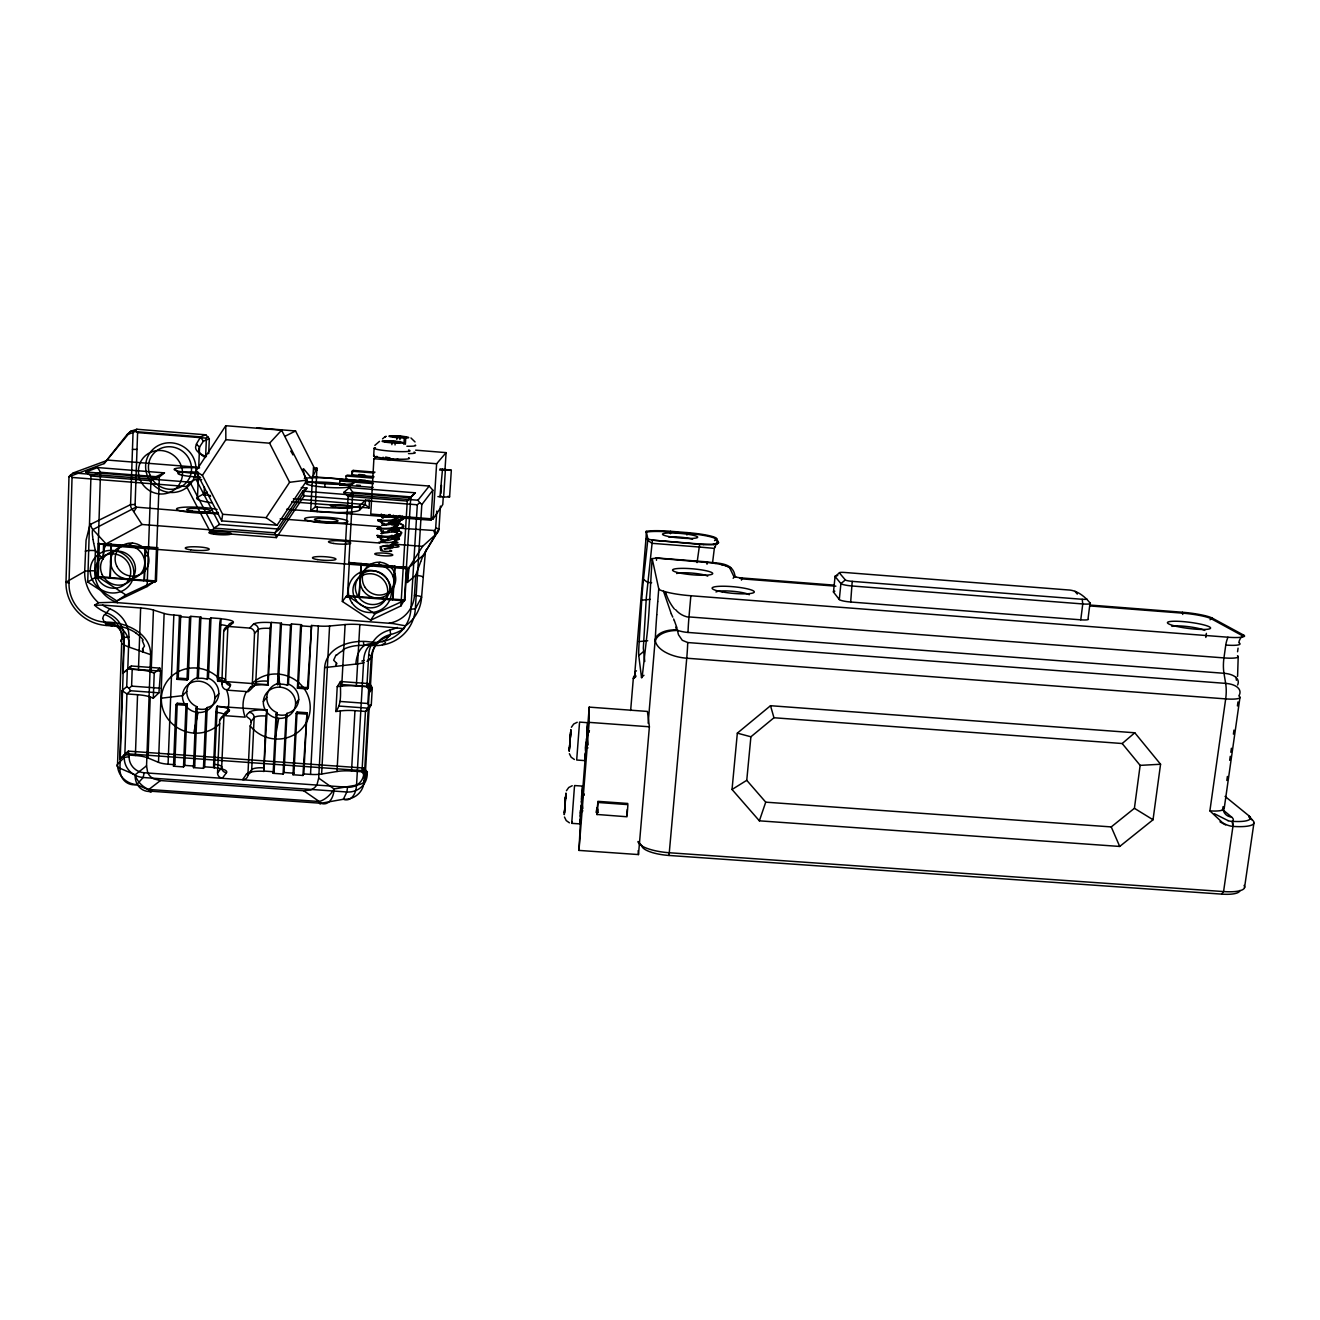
<?xml version="1.0" encoding="UTF-8"?>
<svg xmlns="http://www.w3.org/2000/svg" width="1320" height="1320" viewBox="0 0 1320 1320"><rect width="100%" height="100%" fill="white"/><g stroke="black" fill="none" stroke-linecap="round" stroke-linejoin="round"><path stroke-width="1.5" d="M580.503 813.351L580.668 809.77M586.806 733.672L586.756 734.811M586.113 746.872L584.777 760.601L576.691 760.023L579.562 722.089L587.647 722.7L586.427 742.846M578.968 850.41L589.149 722.37L589.231 707.124L647.41 711.43L649.39 726.792L638.484 854.568L578.968 850.41L581.262 805.216M585.486 750.486L585.849 744.216M448.074 496.254L449.608 496.848L451.324 470.299L439.593 470.019M574.497 785.994L571.725 823.35L579.793 823.878L581.064 810.397M646.222 532.62L646.222 533.049A80.206 3.086 -85.6 0 1 646.14 536.761L634.722 674.025M199.402 467.379L107.992 460.103L73.293 472.906L70.57 475.002L68.987 476.685L66 582.169L69.019 583.143A37.884 35.92 31.2 0 0 105.237 622.198C124.311 621.555 150.744 632.362 150.629 654.654L146.553 765.798L147.642 772.398A12.309 11.649 21.4 0 0 153.664 778.849L160.413 780.565L303.732 790.746L310.53 789.97A12.177 11.632 15.8 0 0 317.064 784.459L318.697 778.09L324.621 667.606C326.304 645.694 353.892 638.632 372.058 642.279A37.026 35.953 23.1 0 0 410.899 609.196L415.354 608.817L421.575 597.284L425.403 551.777L438.983 528.858L440.435 506.105M716.644 538.577A28.364 3.679 5 0 0 687.027 532.587L670.543 531.284A28.364 3.696 4.9 0 0 646.239 531.333L646.222 532.158A27.67 3.613 4.9 0 1 670.527 532.042L687.01 533.346A27.67 3.613 5 0 1 715.902 539.203L716.644 538.577L718.558 542.602A21.005 2.772 5 0 1 718.311 543.064L711.991 544.285L699.946 544.021M569.646 745.123L569.563 746.46L569.893 741.79M834.421 585.156L742.302 577.995A8.233 1.221 5.2 0 1 739.431 577.698A5.923 0.874 5.2 0 1 735.685 576.873A8.233 1.221 5.3 0 1 735.025 576.394C733.309 561.858 717.503 563.656 707.041 561.891L656.552 557.947L656.486 560.29M707.025 564.234L707.041 561.891M69.019 583.143L72.039 477.444L70.57 475.002M218.575 514.008L136.092 507.111A3.712 3.531 35.4 0 1 135.102 504.487L130.564 504.636L89.958 524.634L86.064 540.243L84.678 571.477A40.474 38.478 31.6 0 0 98.456 602.712L94.561 605.236A40.804 38.758 31.5 0 0 107.365 613.107A25.344 23.991 28.8 0 1 123.931 637.51L122.71 673.381L127.314 669.537L126.72 686.664L122.117 690.657L119.79 759.247L128.419 751.13L363.726 768.025L367.373 772.018L364.007 781.852A19.684 18.843 14 0 1 343.349 799.26L320.974 803.253L151.948 791.29L136.719 784.624A19.998 16.384 -59.8 0 1 119.905 768.24A20.377 5.214 0.6 0 1 117.546 764.263L121.787 639.128A25.476 24.09 28.7 0 0 105.138 614.625L109.725 608.801A36.646 34.815 31.5 0 1 102.597 605.088L94.561 605.236M116.886 600.963L125.862 594.924L154.374 581.576L147.114 586.558L116.886 600.963L87.73 582.021L90.948 475.992L85.833 471.999L97.63 467.56L164.456 472.873L159.357 476.949L150.942 480.744L90.948 475.992L100.518 472.279L159.357 476.949L156.717 548.262L98.29 543.741L100.518 472.279L97.63 467.56M405.289 625.795L393.03 623.568A73.425 14.124 3.2 0 0 389.136 623.255L117.694 602.679A32.241 30.657 31.6 0 1 94.759 570.884L95.386 550.621L93.736 543.411M95.931 577.929L97.4 578.044A17.869 16.962 31.9 0 0 127.825 581.179A17.869 16.962 31.9 0 0 114.114 553.938A17.869 16.962 31.9 0 0 97.35 578.094L95.931 577.929L98.274 576.527L110.319 577.451L111.408 544.12L98.026 543.873L96.987 577.302L98.439 577.417M98.274 576.527L99.33 543.18M85.288 551.133A8.283 1.254 2.2 0 1 95.386 550.621L103.108 559.02L103.554 545.259L141.999 524.486L379.549 543.015M687.027 532.587L686.928 535.012M208.708 453.651L209.319 438.735L205.804 434.808L136.851 429.247L133.039 432.597L130.564 504.636A7.441 7.079 35.4 0 0 132.544 509.883L141.999 524.486M122.117 690.657L126.934 693.924L137.56 694.716A20.608 4.603 1.2 0 1 150.232 696.993L153.301 698.164L158.911 692.835L160.578 671.121L159.835 668.118L154.225 673.134L151.156 672.029A20.658 4.356 1.4 0 0 138.451 669.801L127.793 669.009L128.898 637.065A29.337 27.769 28.8 0 0 109.725 608.801M135.102 504.487L137.594 432.597L135.382 430.782M565.307 800.745L565.554 797.511L565.455 798.765M144.194 772.761L143.154 777.496L136.719 784.624A19.998 18.876 22.1 0 1 117.546 764.263L124.278 757.416L124.377 754.594L129.228 753.918L363.974 770.748L367.373 772.018L365.178 776.803L361.977 771.755L363.726 768.025L363.808 773.52A15.494 14.85 14.2 0 1 347.556 787.248L144.194 772.761A15.741 14.866 22.2 0 1 129.129 756.723L128.419 751.13L119.79 759.247M126.72 686.664L129.096 688.281L131.604 686.119L132.198 669.025L129.822 667.375L122.71 673.381M177.243 703.246L175.939 704.566L173.514 766.21L183.513 766.92L184.783 765.402L187.258 703.972L177.243 703.246L174.834 764.692L168.069 764.197A15.18 3.861 1 0 1 158.499 762.349L147.988 757.96A20.493 5.181 0.6 0 0 135.399 755.518L137.56 694.716M138.451 669.801L140.646 607.976L102.597 605.088M143.451 580.684L144.392 580.058L145.579 546.777L157.641 547.701L156.404 580.981L154.341 582.4M122.611 643.682L124.096 644.985A132.33 71.61 86.4 0 0 129.327 647.179L150.629 654.654M147.114 586.558L150.942 480.744L154.275 477.428L164.456 472.873M564.597 810.282L564.465 812.328L565.125 803.154M570.438 735.751L570.702 732.666L570.405 736.494M147.988 757.96L150.232 696.993M151.156 672.029L153.433 610.038A20.79 3.745 1.9 0 0 140.646 607.976M153.301 698.164L154.225 673.134M158.499 762.349L164.125 613.486L153.433 610.038M168.069 764.197L173.844 615.054A15.394 2.788 2.2 0 1 164.125 613.486M176.929 679.321L179.404 616.638L180.708 615.582L178.249 678.067L176.929 679.321L187.011 680.064L188.281 678.81L190.806 616.341L200.904 617.1L198.396 677.424A16.153 15.394 23.7 0 0 197.191 706.827L194.733 766.111L193.479 767.63L203.462 768.339L204.682 766.821L207.19 707.553A16.153 15.394 23.7 0 0 208.428 678.166L210.986 617.875L221.067 618.635L218.163 681.252A15.46 3.349 1.9 0 1 230.357 685.542C226.99 696.168 216.579 683.183 225.522 680.279L227.849 627.214A5.115 4.917 26.5 0 1 233.145 622.66A15.543 2.887 2.3 0 0 220.869 618.816A4.999 0.924 -85.4 0 0 219.681 624.624L217.387 677.44A4.983 0.907 -85.1 0 0 218.163 681.252M565.471 798.517L565.95 793.039L565.224 801.817M670.543 531.284L670.444 533.726M103.108 559.02L104.165 548.872L106.079 543.889L92.928 529.567A8.085 7.673 34.5 0 1 90.766 523.891M183.513 766.92L185.988 705.309L187.258 703.972M187.011 680.064L189.535 617.413L190.806 616.341M211.959 502.87A38.066 4.752 3.2 0 1 197.488 497.293L198.478 473.154M198.726 467.115L199.535 447.002L203.412 441.177L209.319 438.735M210.177 495.412L204.055 494.917L204.386 486.915M205.706 454.888L206.398 438.141L207.933 436.623M193.479 767.63L195.938 708.163L197.191 706.827M208.428 678.166L207.224 679.42A16.203 15.444 23.7 0 0 197.158 678.678L199.65 618.172L200.904 617.1M570.273 738.26L570.884 729.597L570.587 733.277M203.462 768.339L205.969 708.906L207.19 707.553M207.224 679.42L209.781 618.932L210.986 617.875M267.185 709.83L265.947 715.638L263.818 771.49L267.185 709.83L217.074 706.398A4.966 0.907 -84.9 0 0 215.886 712.338L213.642 764.28A4.95 0.891 -84.6 0 0 214.417 767.778A15.328 3.993 1.2 0 1 226.462 772.695L222.403 778.173A5.098 4.835 19.3 0 1 217.552 772.942L219.697 723.69C218.328 716.034 226.215 715.357 229.218 710.869A15.427 3.547 1.7 0 0 217.074 706.398M271.392 622.429L270.154 628.056L267.647 683.941L268.092 685.047L271.392 622.429L281.44 623.188L278.487 683.347A16.055 15.394 20.8 0 0 277.035 712.668L274.131 771.787L273.141 773.322L283.074 774.031L284.031 772.497L287.001 713.394A16.055 15.394 20.8 0 0 288.469 684.073L291.489 623.947L301.521 624.707L298.337 686.944L297.412 688.215L307.411 688.957L308.319 687.67L311.553 625.465L318.351 625.993A15.081 2.805 2.9 0 0 329.587 625.993L345.114 624.558A20.146 3.795 3.1 0 1 359.832 624.558L403.837 628.65L405.289 625.961A39.6 38.494 23.7 0 0 421.575 597.284A7.903 1.353 3.6 0 0 414.447 595.386A31.548 30.673 23.8 0 1 389.136 623.255M214.417 767.778L217.272 706.167M221.826 684.288L223.74 631.125L227.849 627.214A10.362 1.947 2.3 0 0 219.681 624.624M263.439 767.844A10.148 2.656 1.6 0 0 251.708 769.676A5.032 4.785 18.6 0 1 246.477 774.114L242.632 779.608A5.082 4.835 18.5 0 0 247.912 775.12L250.206 725.917C255.04 716.232 240.751 718.707 249.348 712.338A15.312 3.547 2 0 1 267.003 710.044M252.301 684.882L254.529 633.435L258.291 629.508A10.28 1.947 2.6 0 1 270.138 628.419M273.141 773.322L276.045 714.021L277.035 712.668M288.469 684.073L287.512 685.344A16.104 15.444 20.8 0 0 277.497 684.601L280.45 624.278L281.44 623.188M571.774 821.552L571.741 823.317M283.074 774.031L286.044 714.763L287.001 713.394M287.512 685.344L290.532 625.036L291.489 623.947M293.007 774.741L296.125 713.361L297.066 712.008L306.999 712.734L303.814 773.916L302.923 775.451L293.007 774.741L293.931 773.207L297.066 712.008M297.412 688.215L300.597 625.795L301.521 624.707M310.728 510.741L312.493 476.685L429.214 486.057L432.828 490.165L430.93 520.212L310.728 510.741L315.397 506.946L317.311 507.094A37.636 4.686 3.6 0 0 359.832 505.626L365.475 500.164L369.517 500.049L369.055 507.952L291.654 501.847M315.397 506.946L316.849 468.055L313.483 467.775L312.988 476.338L311.075 477.774L303.666 468.814A12.903 2.31 63.3 0 0 303.039 469.21L305.2 478.417M302.923 775.451L306.999 712.734M307.411 688.957L311.553 625.465M286.622 509.239L317.08 511.648L317.311 507.094M303.814 773.916L310.53 774.394L318.351 625.993M565.785 795.399L565.768 795.448M579.876 820.034L579.76 823.911M310.53 774.394A14.883 3.894 2 0 0 321.635 774.015L329.587 625.993M373.18 487.443L339.57 484.77L339.784 480.975L340.923 480.067L372.421 482.576M372.504 481.8L345.889 479.688L346.087 475.976L347.176 475.117L373.692 477.23M364.023 662.706L363.545 662.871A131.241 103.075 -76.6 0 1 355.872 664.076L324.621 667.606M564.448 812.311L565.01 805.893M564.779 807.873L564.878 806.338M569.745 745.058L570.009 741.592M570.455 735.867L569.729 745.321M656.552 557.947L656.023 558.08A38.032 5.379 4.7 0 1 652.113 558.624L649.011 611.325A23.133 1.006 -85.6 0 1 647.064 634.243L642.956 670.296A22.753 0.973 -85.7 0 1 641.487 677.341L643.945 675.295M369.121 708.79L365.459 711.43L354.964 710.655A19.981 4.653 2.7 0 0 340.329 710.935L335.874 711.529L337.227 686.68L340.477 681.516L368.61 683.595L370.673 685.212L372.289 687.67L371.299 704.649L369.121 708.79L365.178 776.803M370.705 620.218L374.847 613.866L404.002 600.666L400.917 605.929L370.705 620.218L342.342 601.458L348.117 496.369L352.737 492.294L410.767 496.897L415.371 492.805L349.47 487.575L343.712 492.459L348.117 496.369L407.269 501.055L415.371 492.805M373.873 476.603L351.895 474.837L352.093 471.223L353.133 470.398L375.012 472.147M335.874 711.529C342.26 703.048 340.164 691.465 340.477 681.516M353.133 470.398L351.895 474.837M347.787 597.184L346.401 596.26L347.787 597.184L348.43 596.36L374.847 613.866M321.635 774.015L336.996 771.49L340.329 710.935M337.227 686.68L341.715 686.119L345.114 624.558M406.461 567.583L348.826 563.129L352.737 492.294L349.47 487.575M346.351 597.069L347.507 595.601L349.338 562.534L361.251 563.458L358.891 597.168M317.08 511.648A37.62 4.768 3.5 0 0 359.584 510.081L359.832 505.626M373.692 455.73L374.104 448.288M365.475 500.164L365.227 504.52L359.584 510.081M336.996 771.49A19.866 5.263 2.3 0 1 351.533 771.012L354.964 710.655M341.715 686.119A20.031 4.405 2.8 0 1 356.35 685.938L359.832 624.558M376.876 456.308L373.906 458.716L370.755 514.041L433.141 518.958L442.778 504.537L443.289 496.551M397.353 627.413A35.838 34.848 23.6 0 1 390.043 630.003A28.628 27.769 17.9 0 0 368.709 655.017L366.877 686.713L370.128 691.663L372.289 687.67M351.533 771.012L361.977 771.755L365.459 711.43L369.468 705.952L367.867 703.494L368.841 686.548L370.673 685.212M403.837 628.65A39.897 38.791 23.6 0 1 390.621 634.491A24.733 23.991 17.9 0 0 372.19 656.089L371.184 657.789L364.007 781.852A19.784 5.28 2.3 0 1 356.548 785.119L334.125 788.981A20.047 12.639 -53.2 0 1 319.275 801.52L148.88 789.459A19.948 16.731 46.7 0 1 135.118 774.823L119.905 768.24L124.096 644.985A25.608 21.401 -56.3 0 0 105.105 622.628L104.428 622.034M370.128 691.663L372.19 656.089L368.709 655.017M581.526 799.54L581.823 796.356L581.46 799.326M377.025 528.742L380.754 528.957L380.837 527.967M383.443 524.089C373.576 516.598 378.675 523.529 381.298 519.997M382.734 541.068L382.948 539.071M382.453 533.214L383.427 531.152M383.774 525.195L383.889 523.215L381.76 523.446M384.351 515.262L384.236 517.242L386.595 516.994M391.875 444.675L392.073 441.227L400.471 442.249M395.043 444.939L395.241 441.49M396.808 439.461L397.007 436.128L405.933 437.052L404.91 437.25L405.768 437.547L405.372 444.262M391.05 547.387L391.165 545.408A6.353 2.228 1.7 0 0 392.469 544.467M393.772 531.531L393.838 530.541M399.911 439.675L400.207 436.359M395.703 526.713C392.617 529.864 385.522 528.528 380.77 528.957M396.182 518.777C393.129 521.944 385.951 520.525 381.233 521.004M392.568 599.742L394.861 566.214L361.119 563.607L359.254 596.673L404.844 599.973L406.84 566.989L394.548 566.659M392.997 599.082L394.96 566.065M398.574 535.507A6.154 2.145 4.2 0 1 398.062 537.058L397.947 538.972L395.439 539.896M403.903 444.411L404.316 437.695M400.917 605.929L407.269 501.055L410.767 496.897L404.349 600.814L346.863 596.409M402.517 601.375L404.002 600.666M422.829 577.17A7.92 1.27 3.6 0 0 415.685 575.338L407.368 582.433L408.21 568.821L422.565 546.364L436.557 533.709A7.243 7.095 28.2 0 0 438.983 528.858L435.683 528.099A3.613 3.547 28.3 0 1 434.478 530.524L399.151 528.165M569.382 749.1L569.217 751.294L569.481 747.005M585.04 754.066L584.777 760.601M410.899 609.196L417.318 504.784L419.694 502.656L417.945 500.231L302.676 491.089L274.89 532.818L276.391 537.619L210.623 532.505L186.565 486.519L72.039 477.444M414.447 595.386L415.685 575.338M432.828 490.165L421.806 504.619L415.354 608.817A41.052 39.864 23.1 0 1 372.289 645.48L363.775 644.903L363.429 641.635M433.141 518.958L436.623 463.749L446.094 452.628L415.651 450.169M565.686 796.719L565.488 798.006M581.625 800.019L581.476 802.395A11.286 1.502 -85.9 0 1 583.985 795.25M641.487 677.341L638.764 655.578A21.499 0.874 -85.6 0 1 639.177 641.536L641.735 600.188A21.334 0.858 -85.6 0 1 643.483 579.397L647.905 539.022L646.239 531.333M407.368 582.433L409.15 567.336L423.291 555.258L436.557 533.709L434.478 530.524M435.683 528.099L436.771 511.071M440.962 493.482L441.49 485.347M444.939 470.596L446.094 452.628M449.576 496.897L443.652 497.062L445.352 470.481M580.107 816.206L580.503 810.232M569.316 749.628L569.448 747.615L569.415 748.654M587.251 736.956L587.515 731.428L586.938 737.071M570.702 731.94L570.57 732.847M581.212 809.655L580.882 815.991L581.872 805.018M586.525 738.589L586.443 739.942M198.676 449.542L199.535 447.002L196.251 444.213L200.673 436.854L205.804 434.808M585.42 748.324L585.701 744.447M586.261 742.351L585.981 751.658L586.608 745.387M587.153 738.292L586.723 744.018M656.766 614.856L656.155 623.716A57.42 2.871 -85.6 0 0 655.908 627.643A49.83 2.475 -85.6 0 0 655.363 637.577L648.153 723.212M656.783 614.691L656.865 613.453A105.369 5.395 -85.6 0 1 657.079 610.549L657.723 601.854M564.712 808.318L564.745 809.358M564.795 808.698L564.927 805.645M565.719 796.339L565.57 797.296M569.448 748.44L569.778 744.909M570.389 736.708L570.339 737.484M570.372 736.956L570.356 735.619M564.878 806.124L565.307 802.312M565.323 802.032L565.505 798.121M570.19 739.299L570.356 737.22M581.476 805.018L582.598 786.11L574.58 785.532M586.361 740.899L586.294 741.856M565.076 805.414L565.24 803.071M565.29 802.428L565.224 801.553M569.91 741.576L570.091 739.299M564.976 805.002L565.191 803.748M581.229 805.712L580.866 810.15M586.212 745.553L586.311 744.199M657.756 601.606L658.746 588.803L652.179 558.64M586.229 742.83L585.997 745.47M581.707 803.022L586.327 743.671M586.822 737.583L589.231 707.124M570.158 739.761L570.24 738.705M596.953 813.285L597.91 801.339L627.825 803.467M570.405 735.158L570.553 733.689M565.141 802.956L565.108 803.319M581.493 797.197L582.598 786.11M569.547 747.219L569.646 746.41M630.646 710.506L633.369 677.837A24.486 5.065 4.9 0 1 635.547 675.79M626.818 815.413L627.313 809.44M586.723 731.593L587.631 722.683M1237.582 685.03A21.169 10.791 -7.6 0 0 1223.97 673.283L688.017 632.445A21.021 1.402 -85.6 0 1 688.99 616.918L690.855 595.749A30.756 4.884 5 0 1 665.131 591.673L663.498 591.212A20.823 3.316 5 0 1 658.746 588.803M581.807 798.336L582.533 793.848M585.766 748.259L585.552 750.37M580.734 811.602L580.553 813.236M732.039 789.476L737.336 733.144L770.517 705.705L1134.787 732.781L1160.561 764.247L1153.036 819.753L1119.723 846.45L759.363 820.826L732.039 789.476L746.757 780.318L750.898 736.791L773.965 717.75L1122.198 743.523L1134.787 732.781M833.481 592.053L835.065 576.493L839.388 572.896A5.956 0.841 5.7 0 1 844.47 572.451L1067.731 589.908C1076.774 590.073 1084.66 596.26 1090.039 602.992L1088.043 618.783A10.296 1.518 6.8 0 1 1080.766 619.822L850.691 602.019A10.164 1.567 5.8 0 1 839.289 599.528L833.481 592.053A9.916 1.502 5.7 0 1 834.834 591.212M839.289 599.528L840.922 583.605L845.345 579.926A6.105 0.874 5.7 0 0 852.208 581.361L1082.202 599.28A6.188 0.858 6.7 0 0 1086.591 598.736M1238.209 656.568L1237.582 676.335M850.691 602.019L852.208 581.361M1080.766 619.822L1082.763 603.949L1082.202 599.28M1244.513 887.782L1253.901 823.202M697.076 562.601L699.683 543.988L651.849 540.094L699.831 544.351M746.757 780.318L765.732 802.164L1111.242 826.914L1134.408 808.302L1140.15 765.369L1122.198 743.523M1224.217 808.302L1239.942 697.62M1205.82 637.444L1206.381 633.369M712.586 562.567L714.334 548.394M1244.067 636.356A25.558 3.679 7.4 0 1 1227.979 637.246A31.267 29.271 -41.4 0 0 1225.768 645.051L1223.953 657.904A20.707 7.409 -85.6 0 0 1223.97 673.283L1225.653 683.38A20.41 7.194 -86 0 1 1225.686 698.89L1209.895 810.859L1222.419 822.624A30.525 28.446 -35.4 0 0 1225.95 824.521L1227.517 825.148A22.803 21.235 -35.1 0 0 1232.929 826.403L1223.574 891.561L1221.676 894.118L669.025 855.459A26.284 7.755 5.1 0 1 641.767 845.658L638.071 841.483M1237.566 651.766L1238.077 648.136M1226.824 780.466L1227.385 776.44M1229.679 760.32L1230.256 756.294M1230.834 752.268L1231.395 748.242M1233.408 734.151L1233.969 730.125M1237.418 705.952L1237.978 701.927M221.694 520.889L222.651 514.272L202.405 475.382L195.855 471.289L225.77 425.7L281.605 430.204L307.065 480.117L277.051 525.212L221.694 520.889L195.855 471.289M347.556 787.248L346.846 791.983L343.349 799.26A19.552 11.88 81.3 0 0 356.548 785.119L363.545 662.871A25.08 15.279 78.2 0 1 377.998 643.17A149.011 91.36 -81.5 0 1 372.966 644.374L366.564 645.051M102.844 617.909L103.406 616.374M634.524 675.23L634.078 677.655M714.631 548.031L714.912 546.909M275.055 738.969L278.701 718.377M652.41 540.276L646.305 597.762L643.335 648.236L644.754 661.501M596.871 808.582L596.095 812.427M597.564 808.566L597.152 812.51M669.025 855.459L686.746 658.202A20.724 1.353 -85.7 0 0 687.72 642.543L682.275 640.283L678.562 634.887A19.569 16.055 10.2 0 1 677.77 631.108L677.721 630.531A20.641 11.517 -1.5 0 0 655.363 640.778A33.396 16.252 6.5 0 0 664.653 651.832L665.329 652.195A30.904 15.031 6.4 0 0 674.355 655.941L675.262 656.205A29.601 14.421 6.4 0 0 686.746 658.218L1225.686 698.89A21.318 3.696 7.9 0 0 1238.836 695.887A21.252 10.741 -7.5 0 0 1225.653 683.38L687.72 642.543M597.019 814.638L597.927 802.477L627.908 804.622L627 816.766L596.97 814.457L596.904 807.79M193.76 733.078L198.033 712.486M581.955 797.692L583.935 794.524M392.172 545.82A6.336 2.228 -0.3 0 0 392.452 544.615L393.591 541.447M759.363 820.826L765.732 802.164M400.702 533.181L399.597 536.316A7.607 1.716 -7.5 0 1 394.498 537.702M415.717 575.272L418.225 568.375M420.7 561.726L419.1 566.016A31.894 1.073 -69.8 0 0 418.374 567.98M420.849 561.346L422.449 557.221M422.565 556.941L423.01 555.852M566.462 790.713L568.722 787.495L572.22 785.73M423.06 555.736L423.291 555.258A7.87 7.689 26.4 0 0 425.914 549.994M571.395 727.27L573.688 724.036L577.203 722.271M312.988 476.338L316.849 468.055M374.847 445.385L379.5 441.358M368.61 683.595L366.877 686.713L356.35 685.938M385.984 639.589L390.621 634.491L390.043 630.003M389.664 636.158L389.697 636.091A24.849 24.09 17.8 0 0 371.184 657.789M403.953 601.474L404.844 599.973M133.98 511.467L136.488 507.556M202.405 475.382L225.852 439.692L225.77 425.7M222.651 514.272L266.096 517.671L289.608 482.295L307.065 480.117M210.623 532.505L214.005 528.082L274.89 532.818L279.543 529.122L306.933 488.004L301.274 487.558M276.391 537.619L304.227 495.825L302.676 491.089L306.933 488.004M393.046 576.592L394.894 573.837M430.93 520.212L433.042 517.077M247.912 775.12L251.708 769.676L254.149 717.552A5.065 4.835 21 0 0 249.348 712.338M295.597 703.989L298.7 699.567M440.847 495.511L439.956 496.765L442.53 469.079M377.998 564.91L379.995 562.27M217.552 772.942L221.677 767.53L223.971 715.357A5.065 4.835 21.8 0 1 229.218 710.869M250.767 721.924L254.149 717.552A10.197 2.392 2 0 1 265.93 716.001M277.497 684.601L278.487 683.347M342.342 601.458L346.401 596.26M263.34 701.613L266.788 697.224M68.987 476.685L104.066 463.601L127.05 434.577L130.795 431.228L136.851 429.247M186.565 486.519L190.014 482.163L195.954 479.193L201.646 479.638M417.945 500.231L429.214 486.057M336.039 654.902L333.647 660.198L336.616 663.25A18.117 17.49 19.6 0 0 336.171 666.303M267.597 681.153A10.23 2.228 2.2 0 0 255.799 682.522A5.082 4.867 22.8 0 1 250.536 687.027C241.362 699.006 255.964 685.361 255.799 682.522L258.291 629.508A5.115 4.917 25.9 0 0 253.457 624.195L249.628 628.072L229.086 626.521A5.181 4.966 26.4 0 0 223.74 631.125M220.275 719.713L223.971 715.357A10.28 2.392 1.6 0 0 215.886 712.338M382.552 438.851L384.912 436.87M173.514 766.21L174.834 764.692M214.863 698.065L218.823 693.693M225.852 439.692L269.593 443.19L281.605 430.204M742.302 577.995L741.51 578.837A9.62 0.891 -85.5 0 1 741.477 580.123M735.009 576.394L734.201 577.236A9.636 9.471 -26 0 0 733.128 578.292M186.763 691.333L182.474 695.689L161.353 698.181M197.158 678.678L198.396 677.424M229.086 626.521L233.145 622.66M204.055 494.917L207.108 492.03L197.488 497.293M104.066 463.601L130.795 431.228L200.673 436.854M158.911 692.835L130.515 690.739L126.934 693.924L124.839 754.76L135.399 755.518M129.822 667.375L131.389 666.006L159.835 668.118M349.602 486.601L353.727 483.037M718.476 542.338L717.717 542.982L715.902 539.203A8.398 8.283 -28.4 0 0 714.549 540.639M735.685 576.873A9.62 5.131 43.3 0 0 734.201 577.236L729.811 568.111L730.636 567.418M638.764 655.578L643.385 651.701M635.729 675.873L633.452 678.629A21.813 0.841 -85.7 0 0 633.485 678.86M633.452 678.629L635.811 676.648M127.793 669.009L131.389 666.006M1244.282 636.388L1244.364 636.322A15.823 2.277 7.4 0 0 1243.704 635.151L1212.09 618.007A23.826 3.3 7.2 0 0 1182.439 612.249L1090.32 605.071M1212.09 618.007L1211.199 618.717A9.801 9.223 -41.9 0 0 1210.077 619.773M1243.671 635.151L1242.747 635.893A10.312 9.652 -41.5 0 0 1238.836 642.691A21.169 3.135 7.5 0 1 1225.768 645.051M339.57 484.77L344.652 484.159M345.889 479.688L346.978 478.813M369.121 659.868L366.943 661.353M146.553 765.798L135.118 774.823A20.196 16.417 -60.3 0 0 151.948 791.29A19.932 4.24 -84.3 0 1 148.88 789.459L160.413 780.565M136.092 507.111L92.928 529.567M121.787 639.128L123.931 637.51L128.898 637.065M369.468 705.952L371.299 704.649M279.543 529.122L219.565 524.452L214.005 528.082L190.014 482.163L73.293 472.906M385.522 639.886L382.255 641.619M109.312 578.077L110.319 577.451M143.781 557.37L147.972 554.779M157.641 547.701L156.486 548.41L155.265 581.757L98.686 577.269L97.4 578.044M98.456 602.712L112.299 602.299A68.656 12.425 1.7 0 1 117.694 602.679M144.639 547.321L145.579 546.777M87.73 582.021L95.964 577.104M128.271 545.589A17.325 16.467 32.2 0 1 142.164 571.741A17.325 16.467 32.2 0 1 112.596 569.432A17.325 16.467 32.2 0 1 128.271 545.589L132.611 543.114M110.385 544.682L111.408 544.12M398.689 442.481L400.438 442.332M385.358 436.656L386.215 436.31M284.905 436.342L295.548 430.963L315.447 470.135L317.295 470.283M717.106 543.856L717.007 543.906A25.162 3.118 5.8 0 1 716.281 544.187M384.714 436.986L385.555 436.557M152.889 582.285L154.374 581.576M390.819 547.486L384.136 548.79M127.05 434.577L133.039 432.597M142.758 651.898A18.463 17.49 27.6 0 0 142.593 648.78L144.523 646.074L142.329 640.629M382.074 517.506L384.12 517.259M641.735 600.188L650.248 599.362M381.612 525.442L386.116 524.947M385.605 441.012L392.073 441.227M716.133 544.187L715.572 544.302A23.248 2.838 5.5 0 1 714.367 544.483L713.493 544.566M639.177 641.536L647.74 640.778M381.15 533.362L382.008 533.264M380.803 539.303L381.661 539.203M397.007 436.128L391.446 436.128L405.999 437.596M380.721 541.266L381.628 541.167M394.152 537.801L392.782 537.982A6.336 2.211 -0.2 0 0 392.716 536.398M129.129 756.723L124.278 757.416A19.701 18.612 22.2 0 0 143.154 777.496L346.846 791.983A19.404 18.595 14.2 0 0 367.207 774.807L363.808 773.52M380.077 546.727L384.565 546.232M386.347 546.034L384.763 546.216M376.909 535.458L378.328 535.458M384.236 515.279C380.077 514.915 385.588 517.786 381.249 514.041M386.727 516.978L388.806 516.714A6.353 1.303 -8 0 0 392.931 515.707A6.369 2.145 1.8 0 0 393.475 515.443M386.265 524.931L388.344 524.667A6.353 1.32 -8 0 0 392.452 523.644A6.369 2.161 1.8 0 0 393.838 522.093M385.192 540.82L387.42 540.54A6.336 1.369 -8.1 0 0 391.512 539.484A6.353 2.211 1.7 0 0 392.898 537.9M383.311 531.152L381.959 531.3M383.311 533.131L387.882 532.604A6.353 1.337 -8.1 0 0 391.99 531.564A6.353 2.178 1.7 0 0 393.36 530.013M385.044 540.82L383.08 541.035M381.678 549.021L380.919 549.087M380.704 549.12L380.803 549.104A6.072 0.891 3.6 0 1 380.803 548.344M393.723 529.023L394.185 528.99A10.444 2.145 -4.1 0 0 396.379 528.775A10.28 2.062 -2.5 0 0 402.418 527.505M392.716 529.089L393.492 529.039A6.336 2.195 -0.2 0 1 393.112 529.98M384.796 548.922L385.291 548.905A6.798 1.551 -3.8 0 0 392.403 547.684M1140.15 765.369L1160.561 764.247M394.119 521.268C397.716 521.994 408.078 518.958 402.006 515.971M385.242 536.927L385.803 536.893A10.774 1.963 -4.8 0 0 388.08 536.745A10.609 1.947 -3.2 0 0 395.191 535.623M385.143 536.927L383.971 536.976M382.618 537.025L377.471 537.091L379.5 537.487M384.73 542.47L379.516 542.438L380.803 542.487M376.975 528.693L379.252 528.825M132.462 449.41L137.016 449.377M381.084 519.997L377.85 519.799L379.483 519.915M394.102 543.031L397.947 542.553L396.379 541.876M380.424 527.951L377.438 527.802L379.302 527.835M703.692 544.599L703.725 544.599A16.747 1.93 5 0 1 700.507 544.434L700.161 544.385M378.642 542.338L379.219 542.421M184.783 765.402L194.733 766.111M204.682 766.821L214.615 767.53M264.231 771.078L274.131 771.787M284.031 772.497L293.931 773.207M132.198 669.025L160.578 671.121M340.791 684.469L368.841 686.548M178.249 678.067L188.281 678.81M218.361 681.037L268.389 684.733M298.337 686.944L308.319 687.67M131.604 686.119L159.935 688.198M339.85 701.432L367.867 703.494M589.149 722.37L649.39 726.792M339.125 706.068L367.191 708.13M175.939 704.566L185.988 705.309M296.125 713.361L306.108 714.087M173.844 615.054L180.708 615.582M179.404 616.638L189.535 617.413M199.65 618.172L209.781 618.932M280.45 624.278L290.532 625.036M300.597 625.795L310.662 626.554M113.982 622.858L114.823 626.191L106.161 625.465A41.992 39.831 31.2 0 1 66 582.169L84.678 571.477A8.266 1.337 2 0 1 94.759 570.884M103.554 545.259L408.21 568.821M690.855 595.749L1227.93 637.213M688.99 616.918L1223.953 657.904A21.136 3.267 7.6 0 0 1237.5 655.693M144.392 580.058L156.404 580.981M347.507 595.601L359.387 596.508M293.353 498.844L365.227 504.52L369.055 507.952M280.137 518.826L380.688 526.713M391.842 543.972L422.565 546.364M835.873 586.179L741.51 578.837A9.62 5.131 43.3 0 0 739.431 577.698M1090.254 605.962L1182.572 613.156A23.001 3.201 7.2 0 1 1211.199 618.717L1242.747 635.893A20.724 2.904 48.4 0 0 1244.397 636.289M651.651 582.714L647.625 582.4L643.483 579.397M137.594 432.597L206.398 438.141M373.906 458.716L436.623 463.749M440.038 468.88L451.242 470.217M352.093 471.223L374.072 472.972M358.908 474.49L364.864 474.969M346.087 475.976L372.718 478.104M359.205 479.787L365.326 480.265M339.784 480.975L373.395 483.648M356.466 485.1L360.393 485.413M437.91 496.601L443.652 497.062M85.833 471.999L154.275 477.428M343.712 492.459L411.197 497.821M304.227 495.825L417.318 504.784M699.88 547.074L713.922 548.344M256.888 427.845L295.548 430.963M699.699 547.058L651.981 543.312L647.757 540.326M715.737 563.541L714.285 563.327A18.909 3.102 5.2 0 0 711.496 562.931L710.539 562.848A18.199 2.97 5.2 0 0 707.041 562.518L656.023 558.08M388.443 539.5A6.319 1.551 -8 0 1 381.034 539.5L382.123 539.797M382.123 541.794L380.737 541.464M382.932 523.99L382.008 523.76A6.336 1.502 -7.9 0 0 389.515 523.611M383.229 518.034L382.058 517.704M382.123 533.808L381.166 533.56M382.173 531.828L381.249 531.564M385.654 441.111L384.73 441.688L398.788 442.612M721.743 564.745L722.783 565.01M737.336 733.144L750.898 736.791M1214.449 813.747L1228.128 820.66M1227.947 820.611L1228.029 820.644A22.72 18.777 -42.4 0 0 1232.17 821.436M376.876 535.54L380.308 535.904A10.461 1.468 3.7 0 0 388.063 536.729M588.984 730.669L586.888 737.253M725.571 565.834L725.224 565.719A24.849 3.894 5.4 0 0 722.964 564.993M111.969 625.911L107.63 624.426A150.381 47.421 89.4 0 1 105.105 622.628M410.965 437.976L415.024 441.936M574.381 759.478L571.147 757.202L569.382 753.687M569.432 822.822L566.231 820.578L564.465 817.03M727.617 566.643L727.518 566.593A26.845 4.141 5.6 0 0 725.818 565.834M1134.408 808.302L1153.036 819.753M98.686 577.269L125.862 594.924M266.096 517.671L277.051 525.212M303.732 790.746L319.275 801.52A19.833 2.425 -84.9 0 0 320.974 803.253A19.767 11.847 81.4 0 0 334.125 788.981L318.697 778.09M1225.059 796.389L1248.819 815.71L1252.185 819.852A31.515 7.293 9.2 0 1 1233.359 826.419L1232.484 821.337A31.614 7.343 9 0 0 1231.593 817.063A10.197 9.504 -34.9 0 1 1223.095 806.635A21.087 4.801 9 0 1 1209.895 810.859M1249 817.261L1252.185 819.852M1222.37 809.341L1231.593 817.063M419.694 502.656L421.806 504.619M380.325 529.848L382.47 531.878M379.615 537.504L382.008 539.781M174.735 468.798L178.53 473.005M839.388 572.896L845.345 579.926M104.115 621.687L102.811 618.635M313.483 467.775L315.447 470.135M1075.024 591.327L1077.285 594.099M200.739 437.531L203.412 441.177M635.365 675.411L634.953 672.589A24.882 5.082 4.9 0 1 636.454 670.84M129.096 688.281L130.515 690.739M195.954 479.193L219.565 524.452M269.593 443.19L289.608 482.295M671.319 613.915L672.787 617.133M671.236 613.734L663.498 591.212M673.629 618.981L674.355 620.631M1111.242 826.914L1119.723 846.45M674.388 620.746L677.111 628.32M666.039 594.231L665.131 591.673M305.679 479.754L306.224 481.173M770.517 705.705L773.965 717.75M105.237 622.198L106.161 625.465L107.63 624.426A25.575 21.978 -63.4 0 1 129.327 647.179M434.032 530.904L435.006 535.045M582.549 793.832L582.021 803.236L581.576 800.761M93.687 543.18L93.06 539.632M195.079 473.418L195.756 476.949M582.78 808.665L582.169 804.474M587.136 738.523L587.301 739.695M597.679 809.358L597.976 811.107A6.748 1.254 -88.1 0 0 598.389 812.443M1182.439 612.249L1182.572 613.156A9.504 3.118 -85.2 0 1 1182.736 614.443M278.239 674.091L280.252 687.192M588.043 744.926L587.334 739.843M1232.203 821.32L1232.929 826.386M324.687 483.731L325.034 487.228M638.17 850.657L638.484 854.568M372.058 642.279L372.289 645.48L372.966 644.374A25.179 15.708 83.5 0 0 355.872 664.076M385.605 457.396A9.586 0.957 4 0 0 389.928 457.891L389.878 457.776A9.438 0.94 4 0 1 385.473 457.38M404.135 516.994A10.28 2.623 4.1 0 1 400.867 519.139M396.363 528.775A10.131 1.369 3.7 0 1 394.003 528.677M401.313 524.073A10.28 2.656 4.1 0 1 401.775 527.34M397.683 523.215A10.28 1.963 10.3 0 1 402.913 526.663M403.557 526.548A10.263 2.095 -2.2 0 1 394.234 528.611M397.633 535.211A6.138 1.435 14.9 0 1 398.013 535.441M398.062 537.058A6.138 1.534 -7.1 0 1 394.433 538.23M391.462 537.141A6.121 1.716 -6.6 0 1 397.98 537.19M397.6 538.89A6.154 2.03 1.2 0 0 398.607 537.421A6.138 2.195 2.4 0 0 398.822 536.992M397.6 527.307A6.138 1.419 15 0 1 398.459 527.802M399.036 527.868A6.154 2.128 4.3 0 1 398.524 529.403A6.138 1.518 -7 0 1 394.894 530.558M397.039 531.102A6.121 1.7 -6.5 0 1 391.908 531.96M395.34 532.356A6.138 1.518 -7 0 0 398.409 531.316A6.154 2.128 4.3 0 0 398.871 529.732M399.217 529.006A6.138 2.178 2.4 0 1 399.185 529.765M398.59 519.948A6.154 1.402 15 0 1 398.904 520.146M399.498 520.212A6.154 2.095 4.3 0 1 398.986 521.73A6.154 1.502 -7 0 1 395.34 522.868M397.567 523.396A6.138 1.683 -6.5 0 1 394.614 524.073M395.653 524.716A6.138 1.502 -7 0 0 398.871 523.644A6.154 2.112 4.3 0 0 399.333 522.077M399.514 521.103A6.138 2.145 2.5 0 1 399.63 522.11M398.029 516.516A6.154 1.485 -7 0 0 399.333 515.971A6.154 2.079 4.3 0 0 399.927 515.46M401.379 533.231A8.547 1.93 -0.5 0 1 395.62 534.485M396.478 530.244A8.959 1.782 9.7 0 1 401.296 533.313M415.222 445.055A17.407 1.617 4.1 0 1 406.873 446.242M403.046 443.008A17.407 1.617 4.1 0 1 405.355 443.239M414.051 452.067A17.391 1.683 4.1 0 1 408.507 453.618M400.686 533.907A8.233 2.722 2.9 0 1 399.548 535.92M398.953 539.319A6.583 1.617 -2.7 0 1 395.389 540.358M396.544 537.24A6.963 1.551 11.2 0 1 399.349 539.269M403.689 518.941A10.28 2.03 -2.5 0 1 393.938 520.756M397.353 518.859A10.626 1.864 -3.1 0 1 380.457 520.195M393.03 515.41A10.643 0.891 10.6 0 1 398.558 517.291A10.643 0.891 10.6 0 1 391.578 516.78M398.59 516.533A10.626 2.689 2.6 0 1 394.02 518.892M396.841 526.812A10.609 1.914 -3.2 0 1 380.011 528.148M390.027 522.736A10.626 0.924 10.5 0 1 398.096 525.096A10.626 0.924 10.5 0 1 391.215 524.766M397.733 523.957A10.626 2.722 2.6 0 1 393.575 526.845M381.727 521.796A10.626 2.722 2.6 0 1 382.239 521.746M395.01 522.687A10.626 2.722 2.6 0 1 395.868 522.967M396.99 534.683A10.609 1.996 -3 0 1 379.104 536.184M394.515 531.465A10.609 2.772 2.6 0 1 394.465 535.392M395.109 531.086A10.626 2.277 9.5 0 1 395.538 531.284M391.298 530.211A10.626 0.973 10.5 0 1 392.601 530.508M392.205 530.937A10.626 2.293 9.5 0 1 395.786 534.798M391.165 545.408A6.336 1.386 -8.2 0 1 386.909 546.496M380.308 547.553A6.319 1.584 -8 0 1 387.964 545.242M392.452 545.853A6.353 2.046 -1.1 0 1 390.621 547.255M391.858 535.243A6.336 1.7 13.6 0 1 392.716 535.937M393.03 535.986A6.353 2.195 1.7 0 1 391.627 537.504A6.336 1.369 -8.1 0 1 387.37 538.577M392.238 527.307A6.353 1.683 13.7 0 1 393.178 528.033M393.492 528.082A6.353 2.178 1.7 0 1 392.106 529.584A6.353 1.337 -8.1 0 1 387.849 530.656M388.971 531.564A6.336 1.534 -7.9 0 1 381.463 531.564M392.7 519.404A6.353 1.666 13.7 0 1 393.657 520.13M393.971 520.163A6.369 2.161 1.8 0 1 392.568 521.664A6.353 1.32 -8 0 1 388.311 522.703M393.888 520.905A6.353 2.178 -0.1 0 1 393.558 522.06M390.126 514.519A6.353 1.287 -8 0 1 388.773 514.75M390.076 515.658A6.336 1.485 -7.8 0 1 382.338 515.674M389.961 550.226A5.593 0.825 3.6 0 1 390.159 551.413A5.593 0.825 3.6 0 1 382.255 550.952A5.593 0.825 3.6 0 1 382.058 549.78M392.139 544.285A8.168 2.062 -5 0 1 391.594 544.451M392.452 544.665A7.854 1.518 -8.3 0 1 386.743 545.935M394.531 541.546A8.827 1.881 -1.5 0 1 385.209 542.668M391.479 538.362A9.24 2.046 8.8 0 1 394.3 541.662M408.573 450.021A17.968 1.716 4.1 0 1 392.04 451.242A17.968 1.716 4.1 0 1 375.474 447.694M408.573 457.693A17.968 1.782 4 0 1 392.123 458.898A17.968 1.782 4 0 1 374.286 455.4M397.633 458.716A6.402 1.98 2.1 0 1 396.429 459.707M392.914 459.046A6.369 1.122 -7.7 0 1 387.024 459.508M394.564 541.728A8.498 2.788 0.5 0 1 392.551 544.219M390.093 545.16A7.194 1.798 10.1 0 1 392.799 547.8M383.394 457.396A10.708 0.874 10.7 0 1 383.014 457.281M582.813 810.694A6.748 1.32 -88.1 0 1 581.163 808.896M583.952 794.129A11.286 1.402 -87.9 0 1 584.149 794.013M587.845 731.957A11.319 1.502 -84.4 0 1 589.297 731.907M585.783 746.988A11.319 1.502 -84.4 0 1 585.898 744.546M587.911 747.78A6.765 1.237 89.3 0 1 586.327 744.529M588.967 731.231A11.319 1.485 -86.5 0 1 589.429 730.669M716.001 591.987A17.177 2.722 5.2 0 1 732.138 591.228A17.177 2.722 5.2 0 1 749.298 594.759M1171.847 626.389A17.605 2.558 7.3 0 1 1188.099 626.637A17.605 2.558 7.3 0 1 1204.797 630.399M676.682 573.557A16.302 2.458 5 0 1 692.01 573.094A16.302 2.458 5 0 1 707.718 576.147M668.514 536.91A14.272 1.881 4.9 0 1 692.587 539.286M1239.909 890.439A27.142 7.177 9.9 0 1 1221.676 894.118M638.203 842.16A30.343 8.893 5.1 0 0 669.537 852.769L1223.574 891.561A31.317 8.217 9.8 0 0 1244.083 885.39M1225.669 824.951A64.037 9.718 37 0 1 1219.96 821.815M647.856 539.022A36.25 4.901 4.7 0 1 651.915 540.094M1248.819 815.71A27.324 6.27 9.1 0 1 1232.484 821.337M646.058 539.599A25.195 3.366 4.9 0 1 647.526 538.494M688.924 617.265A20.757 19.255 13.9 0 1 675.576 609.642M655.363 640.778A33.775 16.846 -7.1 0 1 655.264 639.622A20.625 11.204 2.1 0 1 677.572 629.953M688.017 632.462A37.142 30.162 9.6 0 1 677.721 630.432M715.885 563.508A21.483 3.481 5.2 0 1 721.908 564.729M727.815 566.643A28.396 4.306 5.8 0 1 728.97 567.319M729.168 567.452A29.205 4.372 6.1 0 1 729.696 568.012M715.093 546.909A8.729 8.118 -22.2 0 1 715.786 545.506M715.374 544.764A7.771 7.309 68.8 0 1 716.232 543.741M716.875 542.998A2.772 1.402 -58.6 0 1 717.42 542.668M675.741 627.148A26.647 5.907 67.3 0 1 676.187 628.601M674.454 609.114A50.094 46.282 14.9 0 1 666.22 594.182M1236.395 680.245A41.398 15.262 -85.6 0 1 1236.147 677.292M1090.039 602.992A10.312 1.452 6.7 0 1 1082.763 603.949L852.357 586.014A10.18 1.485 5.7 0 1 840.922 583.605L835.065 576.493A9.933 1.419 5.7 0 1 837.755 575.586M717.519 543.048A26.417 3.3 6.5 0 1 717.37 543.873M713.608 544.599A20.097 2.392 5.2 0 1 708.411 544.78M707.536 544.747A17.605 2.03 5 0 1 704.005 544.632M219.697 723.69A33.99 32.356 23.5 0 1 170.808 722.353A33.99 32.356 23.5 0 1 172.87 675.23A33.99 32.356 23.5 0 1 221.546 681.268M252.186 683.529A33.775 32.356 20.6 0 1 300.861 684.667A33.775 32.356 20.6 0 1 298.666 731.659A33.775 32.356 20.6 0 1 250.206 725.917M304.326 478.434A25.773 2.92 3.7 0 1 343.2 479.622A25.773 2.92 3.7 0 1 344.933 484.341A25.773 2.92 3.7 0 1 305.25 480.909M200.624 477.279A22.192 2.491 3.3 0 1 178.068 473.649A22.192 2.491 3.3 0 1 198.132 472.147M197.158 473.566A26.235 2.904 3.3 0 1 174.157 469.243A26.235 2.904 3.3 0 1 199.551 467.923M218.361 512.473A22.127 2.871 3 0 1 185.46 511.764A22.127 2.871 3 0 1 183.562 507.26A22.127 2.871 3 0 1 217.107 509.487M206.431 456.588A41.877 13.381 1.2 0 1 196.779 444.262M210.507 496.419A11.335 1.402 3.2 0 1 210.589 495.924M249.628 628.072A5.164 4.966 25.8 0 1 254.529 633.435M286.044 714.763A16.104 15.444 20.8 0 1 276.045 714.021M205.969 708.906A16.203 15.444 23.7 0 1 195.938 708.163M103.603 615.78A71.049 17.655 19.6 0 1 104.709 614.46M253.457 624.195A15.444 2.887 2.6 0 1 271.227 622.611M250.536 687.027A15.345 3.366 2.2 0 1 268.224 684.948M230.357 685.542A5.098 4.867 23.6 0 1 225.522 680.279A10.312 2.211 1.9 0 0 217.387 677.44M226.462 772.695A5.032 4.785 19.4 0 1 221.677 767.53A10.23 2.64 1.2 0 0 213.642 764.28M246.477 774.114A15.213 4.01 1.6 0 1 264.066 771.342M370.887 657.97A16.203 1.683 -33.1 0 1 370.573 658.366M121.044 640.052A16.813 4.999 34.1 0 1 121.968 639.276M121.027 641.553A20.196 6.831 21.3 0 1 120.978 641.091M120.928 640.744A18.76 5.874 28.1 0 1 121.011 640.315M104.692 622A47.652 12.936 -3.9 0 1 104.346 621.67M385.489 642.461A47.8 16.285 9.8 0 1 382.387 644.622M370.441 658.465A16.731 1.881 -31.2 0 1 369.996 658.911M369.253 659.29A17.655 2.277 -29 0 1 368.808 659.654M368.428 659.785A19.206 3.349 -23.9 0 1 367.867 660.198M364.122 660.33A19.784 9.141 0.8 0 1 361.845 661.056M336.171 665.957A10.56 10.197 20 0 1 336.616 663.25M336.517 655.297A25.691 23.265 -2 0 1 343.563 650.331M343.051 649.457A41.778 39.501 17.1 0 1 363.759 645.414M114.856 625.68A42.653 40.821 22.4 0 1 136.042 633.006M135.96 633.138A26.235 24.783 20.6 0 1 143.187 640.084M142.593 648.78A10.741 10.197 27.5 0 1 142.791 651.535M92.796 529.617A6.088 1.732 76.8 0 0 92.35 531.465A12.952 3.679 76.9 0 0 92.614 536.299M93.01 539.385A24.305 6.88 76.9 0 1 92.614 536.613M205.375 457.462A38.907 13.184 1 0 1 198.924 449.542M290.664 451.06A20.328 19.635 37.8 0 1 292.908 454.888M392.782 544.863A8.729 1.27 3.7 0 1 398.97 546.595A8.729 1.27 3.7 0 1 390.984 547.239M564.3 814.572L564.498 811.965L564.3 814.44M111.144 544.269L110.071 577.615L144.161 580.222L145.349 546.909L111.144 544.269M246.361 691.564L226.627 690.112A33.99 32.356 23.5 0 1 225.489 715.704L245.173 717.139A33.775 32.356 20.6 0 1 246.361 691.564M393.327 437.233A9.982 0.891 4.1 0 0 408.721 437.646A9.982 0.891 4.1 0 0 394.3 435.765A9.982 0.891 4.1 0 0 393.327 437.233M387.04 442.365A10.312 0.94 4.1 0 0 402.765 442.712A10.312 0.94 4.1 0 0 387.667 440.764A10.312 0.94 4.1 0 0 387.04 442.365M681.796 573.408A20.146 2.986 5 0 0 712.684 573.672A20.146 2.986 5 0 0 683.38 568.359A20.146 2.986 5 0 0 681.796 573.408M722.172 591.904A21.219 3.316 5.2 0 0 754.297 592.02A21.219 3.316 5.2 0 0 723.03 586.229A21.219 3.316 5.2 0 0 722.172 591.904M1176.73 626.422A21.747 3.118 7.2 0 0 1210.506 628.287A21.747 3.118 7.2 0 0 1179.734 621.373A21.747 3.118 7.2 0 0 1176.73 626.422M670.494 536.827A17.638 2.293 4.9 0 0 697.653 537.322A17.638 2.293 4.9 0 0 672.128 532.983A17.638 2.293 4.9 0 0 670.494 536.827M363.248 590.7A16.945 16.483 25.1 0 0 392.353 588.703A16.945 16.483 25.1 0 0 375.49 564.91A16.945 16.483 25.1 0 0 363.248 590.7M365.079 587.384A16.797 16.335 25.3 0 0 393.971 586.311A16.797 16.335 25.3 0 0 378.048 562.237A16.797 16.335 25.3 0 0 365.079 587.384M116.886 566.346A17.16 16.319 32.3 0 0 146.14 569.365A17.16 16.319 32.3 0 0 133.039 543.147A17.16 16.319 32.3 0 0 116.886 566.346M185.592 705.655A16.335 15.559 23.6 0 0 213.493 703.692A16.335 15.559 23.6 0 0 196.911 681.219A16.335 15.559 23.6 0 0 185.592 705.655M267.118 712.503A16.22 15.543 20.7 0 0 294.64 708.527A16.22 15.543 20.7 0 0 276.655 687.308A16.22 15.543 20.7 0 0 267.118 712.503M150.035 475.216A21.895 20.938 37.5 0 0 187.011 481.8A21.895 20.938 37.5 0 0 172.904 447.067A21.895 20.938 37.5 0 0 150.035 475.216M139.887 479.143A22.407 21.401 37.3 0 0 177.606 486.667A22.407 21.401 37.3 0 0 163.911 450.895A22.407 21.401 37.3 0 0 139.887 479.143M355.855 599.94A17.473 16.978 24.6 0 0 385.918 598.686A17.473 16.978 24.6 0 0 369.221 573.738A17.473 16.978 24.6 0 0 355.855 599.94M316.173 486.271A21.813 2.508 3.7 0 0 349.75 486.42A21.813 2.508 3.7 0 0 318.12 482.047A21.813 2.508 3.7 0 0 316.173 486.271M314.259 521.862A21.73 2.904 3.5 0 0 347.803 521.615A21.73 2.904 3.5 0 0 316.371 516.978A21.73 2.904 3.5 0 0 314.259 521.862M335.527 507.078A11.154 1.402 3.6 0 0 352.721 507.045A11.154 1.402 3.6 0 0 336.567 504.702A11.154 1.402 3.6 0 0 335.527 507.078M333.58 543.444A11.104 1.6 3.4 0 0 350.707 543.196A11.104 1.6 3.4 0 0 334.62 540.721A11.104 1.6 3.4 0 0 333.58 543.444M214.054 534.188A11.286 1.6 2.9 0 0 231.396 533.775A11.286 1.6 2.9 0 0 214.912 531.465A11.286 1.6 2.9 0 0 214.054 534.188M319.654 521.053A11.847 1.584 3.5 0 0 337.986 520.938A11.847 1.584 3.5 0 0 320.909 518.397A11.847 1.584 3.5 0 0 319.654 521.053M317.625 559.614A11.814 1.815 3.3 0 0 335.923 559.251A11.814 1.815 3.3 0 0 318.896 556.562A11.814 1.815 3.3 0 0 317.625 559.614M192.208 511.104A12.061 1.567 3 0 0 210.82 510.823A12.061 1.567 3 0 0 193.347 508.447A12.061 1.567 3 0 0 192.208 511.104M190.657 549.846A12.012 1.798 2.7 0 0 209.203 549.302A12.012 1.798 2.7 0 0 191.796 546.793A12.012 1.798 2.7 0 0 190.657 549.846M147.477 476.041A25.575 24.453 37.5 0 0 190.674 483.731A25.575 24.453 37.5 0 0 174.207 443.173A25.575 24.453 37.5 0 0 147.477 476.041M92.565 580.371A22.127 21.005 31.9 0 0 130.284 584.215A22.127 21.005 31.9 0 0 113.305 550.473A22.127 21.005 31.9 0 0 92.565 580.371M351.928 602.761A21.648 21.021 24.5 0 0 389.152 601.227A21.648 21.021 24.5 0 0 368.478 570.322A21.648 21.021 24.5 0 0 351.928 602.761M379.203 555.34A9.025 1.353 3.6 0 0 392.815 555.027A9.025 1.353 3.6 0 0 379.417 552.997A9.025 1.353 3.6 0 0 379.203 555.34M102.218 574.695A17.688 16.797 32 0 0 132.33 578.457A17.688 16.797 32 0 0 119.394 551.199A17.688 16.797 32 0 0 102.218 574.695M357.984 596.343A17.308 16.813 24.7 0 0 387.799 595.881A17.308 16.813 24.7 0 0 371.926 570.768A17.308 16.813 24.7 0 0 357.984 596.343"/></g></svg>
